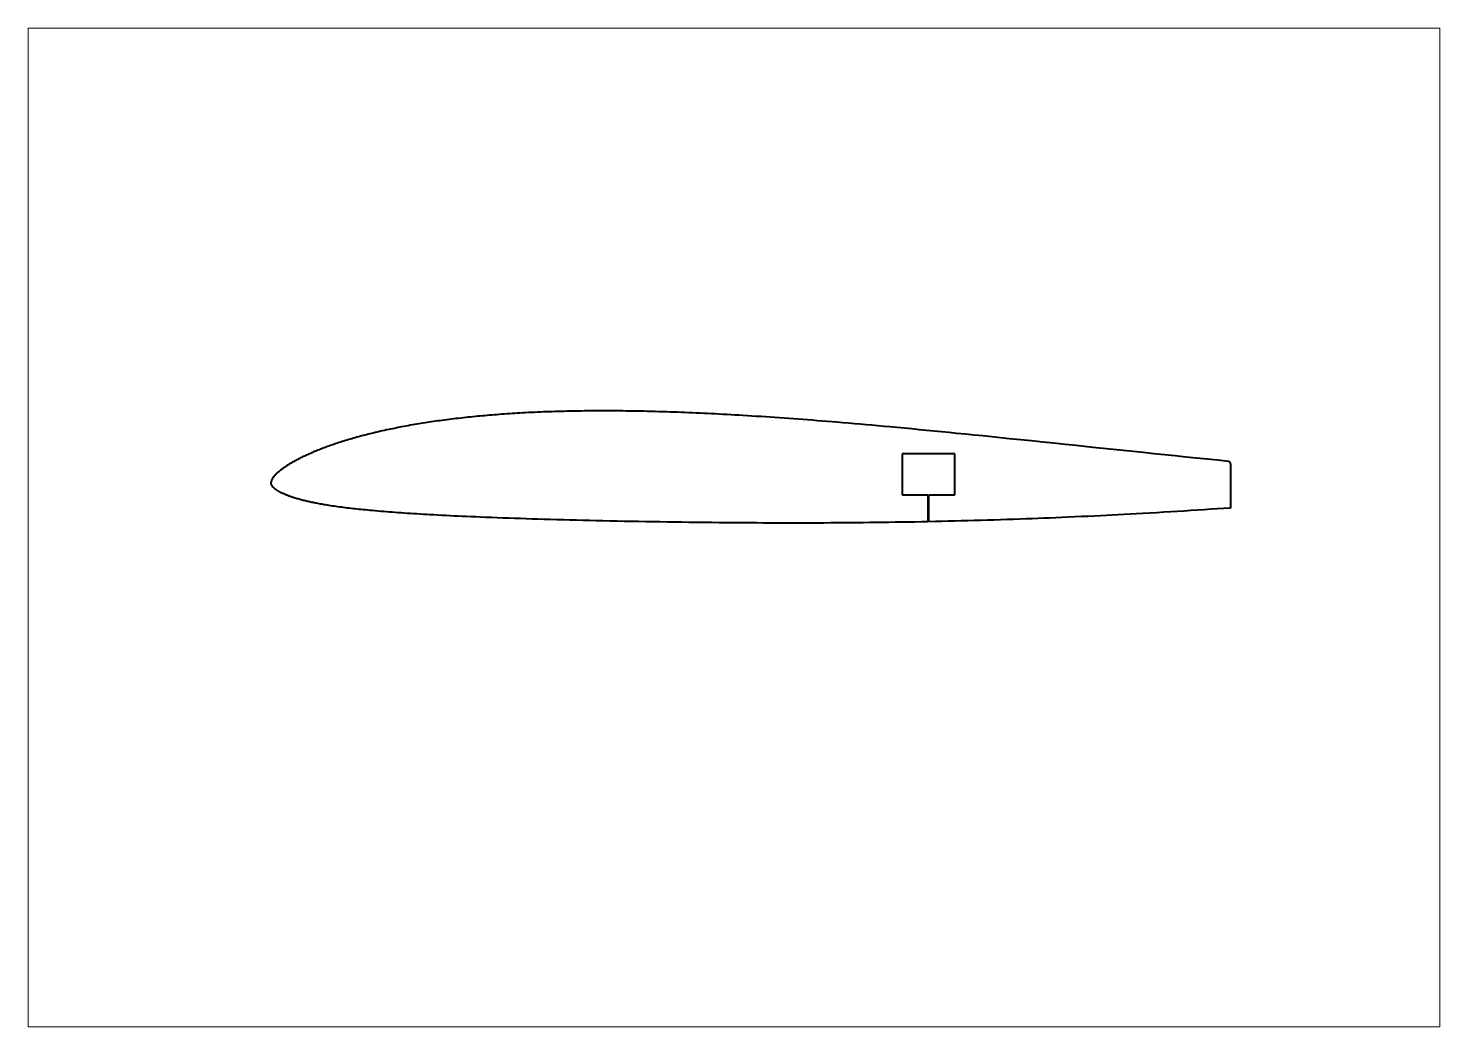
# Paper-space layout 'Sheet' of a CAD drawing. Header units: millimetres. Extents: x 0 to 420, y 0 to 297.
# The model-space entities are those that its viewports show. They can reach past a viewport. Long polylines and large blocks are cut down to what shows.
import ezdxf

# ---------------------------------------------------------------- set-up
doc = ezdxf.new("R2010")
doc.units = ezdxf.units.MM
doc.layers.add('Geometries', color=7, linetype='Continuous')

msp = doc.modelspace()

# ---------------------------------------------------------------- linework, layer by layer
at = {"layer": 'Geometries', "linetype": 'Continuous', "lineweight": 40}
for p, q in [((260.01, 170.37), (260, 158.17)), ((275.75, 170.37), (260.01, 170.37)), ((275.73, 158.17), (275.75, 170.37)), ((357.74, 167.47), (357.74, 154.3)), ((260, 158.17), (267.72, 158.17)), ((267.72, 158.17), (267.72, 150.21)), ((268.02, 158.17), (275.73, 158.17)), ((268.02, 150.21), (268.02, 158.17))]:
    msp.add_line(p, q, dxfattribs=at)
at = {"layer": 'Geometries', "linetype": 'Continuous', "lineweight": 40, "flags": 128}
for points in [[(357.09, 168.16), (353.92, 168.48), (350.75, 168.81), (347.58, 169.13), (344.41, 169.46), (341.25, 169.78), (338.08, 170.11), (334.91, 170.44), (331.74, 170.77), (326.76, 171.29), (321.78, 171.81), (316.8, 172.33), (311.82, 172.85), (308.5, 173.2), (305.18, 173.55), (301.86, 173.89), (298.54, 174.24), (295.22, 174.58), (291.9, 174.92), (289.3, 175.19), (286.69, 175.45), (284.08, 175.72), (281.47, 175.98), (278.86, 176.24), (276.25, 176.5), (274.02, 176.72), (271.79, 176.94), (269.55, 177.16), (267.32, 177.37), (265.09, 177.59), (262.9, 177.8), (260.7, 178), (258.51, 178.21), (256.32, 178.41), (254.56, 178.57), (252.81, 178.73), (251.05, 178.89), (249.3, 179.04), (247.54, 179.2), (245.82, 179.35), (244.09, 179.5), (242.37, 179.64), (240.64, 179.79), (239.18, 179.91), (237.72, 180.03), (236.25, 180.14), (234.79, 180.26), (233.32, 180.38), (231.86, 180.49), (230.48, 180.6), (229.1, 180.7), (227.72, 180.8), (226.34, 180.9), (224.96, 181), (223.58, 181.1), (222.19, 181.2), (220.81, 181.29), (219.43, 181.39), (218.05, 181.48), (216.69, 181.56), (215.34, 181.65), (213.98, 181.73), (212.62, 181.82), (211.43, 181.89), (210.25, 181.96), (209.06, 182.02), (207.87, 182.09), (206.68, 182.15), (205.5, 182.22), (204.38, 182.27), (203.26, 182.33), (202.14, 182.39), (201.02, 182.44), (199.9, 182.49), (198.78, 182.54), (197.65, 182.59), (196.53, 182.64), (195.41, 182.68), (194.29, 182.72), (193.19, 182.76), (192.09, 182.8), (190.99, 182.84), (189.89, 182.88), (188.77, 182.91), (187.65, 182.94), (186.53, 182.98), (185.41, 183), (184.29, 183.03), (183.18, 183.06), (182.08, 183.08), (180.98, 183.1), (179.88, 183.12), (178.9, 183.13), (177.91, 183.15), (176.93, 183.16), (175.95, 183.17), (174.96, 183.17), (173.98, 183.18), (173, 183.19), (172.01, 183.19), (171.08, 183.19), (170.15, 183.19), (169.21, 183.19), (168.28, 183.18), (167.34, 183.18), (166.41, 183.17), (165.53, 183.16), (164.65, 183.15), (163.76, 183.14), (162.88, 183.12), (162, 183.11), (161.12, 183.09), (160.24, 183.07), (159.36, 183.05), (158.48, 183.03), (157.6, 183), (156.73, 182.98), (155.87, 182.95), (155, 182.92), (154.14, 182.89), (153.26, 182.86), (152.38, 182.82), (151.5, 182.78), (150.62, 182.74), (149.74, 182.7), (148.87, 182.66), (148.01, 182.62), (147.14, 182.57), (146.28, 182.52), (145.51, 182.48), (144.74, 182.43), (143.97, 182.38), (143.2, 182.33), (142.42, 182.28), (141.65, 182.22), (140.88, 182.17), (140.11, 182.11), (139.4, 182.06), (138.69, 182), (137.98, 181.94), (137.27, 181.89), (136.56, 181.83), (135.86, 181.76), (135.16, 181.7), (134.46, 181.64), (133.76, 181.57), (133.05, 181.5), (132.34, 181.43), (131.63, 181.36), (130.92, 181.29), (130.21, 181.21), (129.5, 181.13), (128.78, 181.05), (128.07, 180.97), (127.36, 180.89), (126.65, 180.8), (125.94, 180.72), (125.23, 180.63), (124.53, 180.54), (123.82, 180.44), (123.17, 180.36), (122.52, 180.27), (121.87, 180.18), (121.22, 180.09), (120.57, 179.99), (119.92, 179.9), (119.3, 179.81), (118.68, 179.71), (118.06, 179.62), (117.45, 179.52), (116.83, 179.42), (116.21, 179.32), (115.59, 179.21), (114.98, 179.11), (114.33, 179), (113.69, 178.89), (113.04, 178.77), (112.39, 178.65), (111.75, 178.53), (111.11, 178.41), (110.55, 178.31), (110, 178.2), (109.45, 178.09), (108.9, 177.98), (108.35, 177.87), (107.8, 177.75), (107.25, 177.64), (106.65, 177.51), (106.04, 177.38), (105.44, 177.24), (104.83, 177.11), (104.23, 176.97), (103.71, 176.85), (103.2, 176.73), (102.68, 176.6), (102.17, 176.48), (101.65, 176.35), (101.13, 176.22), (100.65, 176.1), (100.16, 175.98), (99.68, 175.85), (99.2, 175.72), (98.71, 175.59), (98.23, 175.46), (97.75, 175.33), (97.26, 175.2), (96.78, 175.06), (96.3, 174.92), (95.83, 174.79), (95.36, 174.65), (94.89, 174.51), (94.41, 174.36), (93.94, 174.22), (93.46, 174.07), (92.98, 173.92), (92.5, 173.76), (92.03, 173.61), (91.65, 173.49), (91.28, 173.36), (90.91, 173.23), (90.54, 173.11), (90.17, 172.98), (89.79, 172.85), (89.42, 172.72), (89.05, 172.58), (88.68, 172.45), (88.32, 172.31), (87.95, 172.18), (87.59, 172.04), (87.23, 171.9), (86.87, 171.76), (86.54, 171.63), (86.21, 171.5), (85.88, 171.36), (85.55, 171.23), (85.22, 171.09), (84.9, 170.96), (84.57, 170.82), (84.24, 170.67), (83.95, 170.55), (83.66, 170.42), (83.37, 170.29), (83.08, 170.15), (82.79, 170.02), (82.5, 169.88), (82.21, 169.75), (81.92, 169.61), (81.63, 169.47), (81.35, 169.33), (81.06, 169.18), (80.78, 169.04), (80.49, 168.89), (80.21, 168.75), (79.95, 168.61), (79.69, 168.47), (79.44, 168.33), (79.18, 168.19), (78.93, 168.05), (78.67, 167.9), (78.47, 167.78), (78.26, 167.66), (78.06, 167.54), (77.86, 167.42), (77.65, 167.3), (77.45, 167.17), (77.26, 167.05), (77.07, 166.93), (76.89, 166.81), (76.7, 166.69), (76.52, 166.56), (76.33, 166.43), (76.15, 166.31), (75.97, 166.18), (75.78, 166.05), (75.6, 165.92), (75.43, 165.79), (75.25, 165.65), (75.08, 165.52), (74.9, 165.39), (74.78, 165.29), (74.65, 165.19), (74.53, 165.09), (74.41, 164.99), (74.29, 164.88), (74.19, 164.8), (74.1, 164.72), (74.01, 164.63), (73.92, 164.55), (73.83, 164.46), (73.71, 164.35), (73.6, 164.24), (73.5, 164.13), (73.39, 164.01), (73.32, 163.94), (73.26, 163.87), (73.19, 163.79), (73.12, 163.72), (73.06, 163.65), (73.01, 163.59), (72.97, 163.54), (72.93, 163.48), (72.88, 163.43), (72.84, 163.37), (72.8, 163.31), (72.77, 163.26), (72.73, 163.2), (72.69, 163.14), (72.65, 163.07), (72.62, 163), (72.58, 162.92), (72.54, 162.85), (72.51, 162.78), (72.47, 162.7), (72.45, 162.64), (72.42, 162.59), (72.4, 162.53), (72.38, 162.47), (72.36, 162.41), (72.34, 162.36), (72.32, 162.3), (72.31, 162.24), (72.3, 162.18), (72.28, 162.13), (72.27, 162.08), (72.27, 162.03), (72.26, 161.98), (72.26, 161.94), (72.26, 161.9), (72.26, 161.86)], [(357.74, 167.47), (357.74, 167.5), (357.74, 167.54), (357.73, 167.57), (357.72, 167.61), (357.72, 167.64), (357.7, 167.68), (357.69, 167.71), (357.68, 167.74), (357.66, 167.78), (357.64, 167.81), (357.62, 167.84), (357.6, 167.87), (357.58, 167.9), (357.55, 167.92), (357.53, 167.95), (357.5, 167.97), (357.47, 168), (357.45, 168.02), (357.42, 168.04), (357.38, 168.06), (357.35, 168.08), (357.32, 168.1), (357.29, 168.11), (357.25, 168.12), (357.22, 168.13), (357.19, 168.14), (357.16, 168.15), (357.13, 168.16), (357.09, 168.16)], [(267.72, 150.21), (265.78, 150.17), (263.83, 150.13), (261.89, 150.1), (259.95, 150.07), (258, 150.04), (256.09, 150.01), (254.18, 149.98), (252.28, 149.96), (250.37, 149.94), (248.42, 149.91), (246.47, 149.9), (244.52, 149.88), (242.58, 149.86), (240.63, 149.85), (238.68, 149.84), (236.73, 149.83), (234.78, 149.82), (232.84, 149.82), (230.89, 149.81), (228.94, 149.81), (226.99, 149.81), (225.04, 149.81), (223.1, 149.82), (220.95, 149.82), (218.81, 149.83), (216.67, 149.84), (214.53, 149.85), (212.38, 149.86), (210.11, 149.88), (207.84, 149.9), (205.57, 149.92), (203.29, 149.94), (201.02, 149.96), (198.75, 149.99), (196.61, 150.01), (194.46, 150.04), (192.32, 150.07), (190.18, 150.1), (188.04, 150.14), (185.89, 150.17), (183.75, 150.21), (181.61, 150.25), (179.47, 150.29), (177.32, 150.33), (175.22, 150.37), (173.12, 150.42), (171.01, 150.46), (168.91, 150.51), (166.97, 150.56), (165.04, 150.6), (163.1, 150.65), (161.16, 150.7), (159.23, 150.75), (157.29, 150.81), (155.35, 150.86), (153.42, 150.92), (151.68, 150.97), (149.94, 151.02), (148.2, 151.08), (146.47, 151.14), (144.73, 151.19), (142.99, 151.25), (141.25, 151.32), (139.55, 151.38), (137.84, 151.44), (136.14, 151.51), (134.44, 151.58), (133.1, 151.63), (131.76, 151.69), (130.42, 151.75), (129.09, 151.81), (127.89, 151.87), (126.7, 151.92), (125.5, 151.98), (124.31, 152.04), (123.11, 152.1), (121.92, 152.16), (120.73, 152.23), (119.53, 152.29), (118.57, 152.35), (117.6, 152.4), (116.63, 152.46), (115.67, 152.52), (114.7, 152.58), (113.73, 152.64), (112.77, 152.71), (111.8, 152.77), (110.93, 152.83), (110.07, 152.89), (109.2, 152.96), (108.33, 153.02), (107.46, 153.09), (106.6, 153.15), (105.73, 153.22), (104.88, 153.3), (104.03, 153.37), (103.18, 153.44), (102.33, 153.52), (101.67, 153.58), (101, 153.64), (100.33, 153.71), (99.67, 153.77), (99.07, 153.84), (98.48, 153.9), (97.88, 153.96), (97.29, 154.03), (96.7, 154.09), (96.1, 154.16), (95.51, 154.23), (94.91, 154.3), (94.37, 154.37), (93.82, 154.44), (93.27, 154.51), (92.72, 154.58), (92.17, 154.66), (91.62, 154.73), (91.07, 154.81), (90.57, 154.89), (90.07, 154.96), (89.57, 155.04), (89.07, 155.12), (88.57, 155.2), (88.07, 155.28), (87.69, 155.35), (87.32, 155.41), (86.94, 155.48), (86.57, 155.55), (86.19, 155.61), (85.82, 155.69), (85.45, 155.76), (85.07, 155.83), (84.74, 155.9), (84.4, 155.97), (84.07, 156.04), (83.74, 156.11), (83.4, 156.19), (83.07, 156.26), (82.74, 156.34), (82.42, 156.42), (82.11, 156.49), (81.8, 156.57), (81.48, 156.65), (81.17, 156.74), (80.86, 156.82), (80.57, 156.9), (80.27, 156.98), (79.98, 157.07), (79.69, 157.15), (79.4, 157.24), (79.16, 157.32), (78.91, 157.39), (78.67, 157.47), (78.43, 157.55), (78.19, 157.63), (77.95, 157.72), (77.76, 157.78), (77.58, 157.85), (77.39, 157.92), (77.2, 157.99), (77.02, 158.07), (76.83, 158.14), (76.63, 158.22), (76.44, 158.31), (76.24, 158.39), (76.04, 158.48), (75.84, 158.57), (75.65, 158.66), (75.45, 158.75), (75.26, 158.84), (75.14, 158.9), (75.03, 158.95), (74.91, 159.01), (74.8, 159.07), (74.69, 159.13), (74.58, 159.19), (74.49, 159.24), (74.4, 159.29), (74.32, 159.34), (74.23, 159.39), (74.15, 159.45), (74.07, 159.5), (73.98, 159.56), (73.89, 159.62), (73.8, 159.69), (73.72, 159.75), (73.63, 159.82), (73.54, 159.88), (73.46, 159.95), (73.37, 160.01), (73.29, 160.08), (73.24, 160.13), (73.18, 160.17), (73.13, 160.22), (73.07, 160.26), (73.02, 160.31), (72.97, 160.36), (72.92, 160.41), (72.88, 160.46), (72.83, 160.51), (72.79, 160.56), (72.75, 160.61), (72.71, 160.67), (72.67, 160.72), (72.63, 160.78), (72.59, 160.84), (72.56, 160.91), (72.52, 160.97), (72.49, 161.03), (72.46, 161.09), (72.43, 161.15), (72.41, 161.21), (72.38, 161.27), (72.36, 161.33), (72.34, 161.38), (72.33, 161.43), (72.31, 161.49), (72.3, 161.54), (72.29, 161.6), (72.28, 161.65), (72.27, 161.7), (72.26, 161.75), (72.26, 161.8), (72.26, 161.86)], [(357.74, 154.3), (355.77, 154.17), (353.81, 154.04), (351.84, 153.91), (349.87, 153.78), (347.9, 153.65), (345.94, 153.52), (343.97, 153.4), (342, 153.28), (339.94, 153.15), (337.88, 153.03), (335.81, 152.91), (333.75, 152.79), (331.69, 152.67), (329.63, 152.56), (327.86, 152.46), (326.09, 152.36), (324.32, 152.27), (322.55, 152.18), (320.79, 152.09), (319.02, 152), (317.25, 151.91), (315.3, 151.82), (313.36, 151.73), (311.41, 151.64), (309.47, 151.55), (307.52, 151.47), (305.75, 151.39), (303.98, 151.32), (302.21, 151.25), (300.44, 151.18), (298.68, 151.11), (296.91, 151.04), (295.14, 150.98), (293.19, 150.91), (291.24, 150.84), (289.3, 150.78), (287.35, 150.72), (285.4, 150.66), (283.46, 150.6), (281.51, 150.54), (279.56, 150.49), (277.62, 150.44), (275.67, 150.39), (273.76, 150.34), (271.84, 150.3), (269.93, 150.25), (268.02, 150.21)]]:
    msp.add_lwpolyline(points, dxfattribs=at)

psp = doc.layouts.new('Sheet')

# ---------------------------------------------------------------- viewports
at = {"layer": '0'}
psp.add_viewport(center=(210, 148.5), size=(420, 297), view_center_point=(210, 148.5), view_height=297, dxfattribs=at)

doc.saveas('drawing.dxf')
